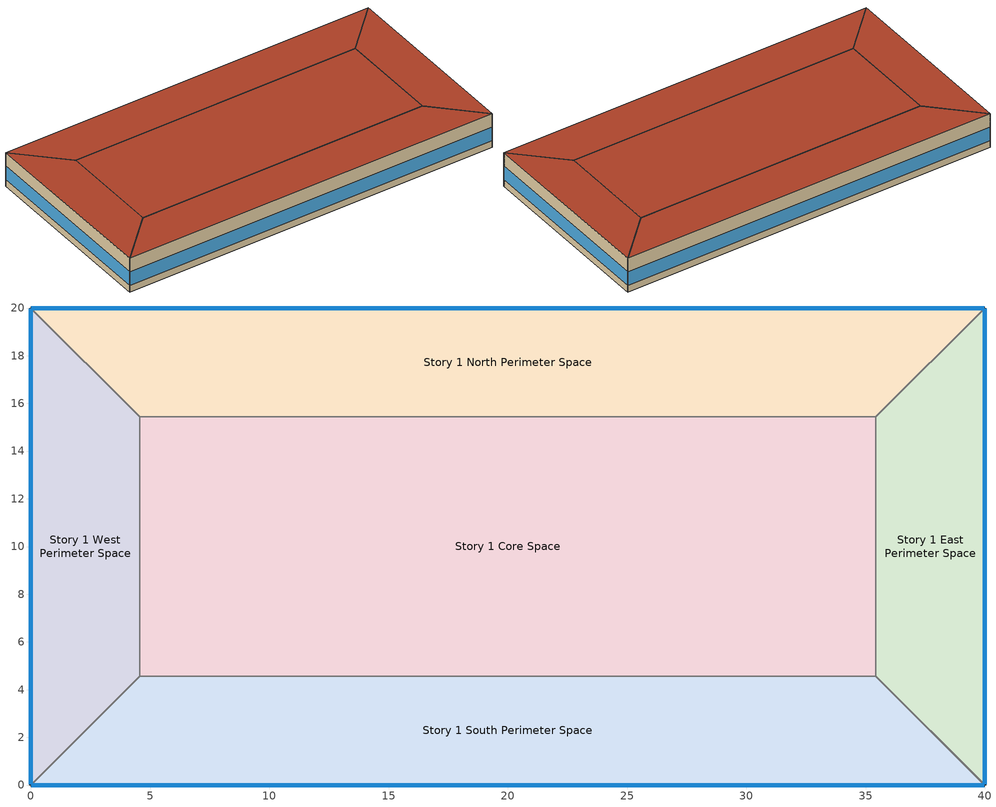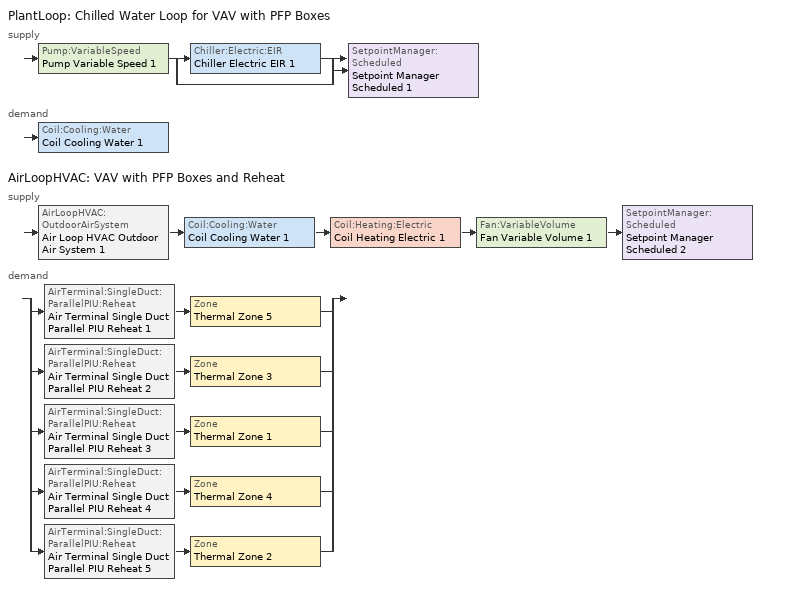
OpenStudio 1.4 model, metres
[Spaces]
Story 1 West Perimeter Space
 floor ground: 0,20 4.57,15.43 4.57,4.57 0,0 z0
 wall outside: 0,20 0,0 z0:3.8
 wall to Story 1 North Perimeter Space: 4.57,15.43 0,20 z0:3.8
 wall to Story 1 Core Space: 4.57,4.57 4.57,15.43 z0:3.8
 wall to Story 1 South Perimeter Space: 0,0 4.57,4.57 z0:3.8
 window: 0,19.97 0,0.03 z0.76:2.28
 roof outside: 0,0 4.57,4.57 4.57,15.43 0,20 z3.8
Story 1 North Perimeter Space
 floor ground: 40,20 35.43,15.43 4.57,15.43 0,20 z0
 wall outside: 40,20 0,20 z0:3.8
 wall to Story 1 East Perimeter Space: 35.43,15.43 40,20 z0:3.8
 wall to Story 1 Core Space: 4.57,15.43 35.43,15.43 z0:3.8
 window: 39.97,20 0.03,20 z0.76:2.28
 roof outside: 35.43,15.43 40,20 0,20 4.57,15.43 z3.8
Story 1 East Perimeter Space
 floor ground: 40,20 40,0 35.43,4.57 35.43,15.43 z0
 wall outside: 40,0 40,20 z0:3.8
 wall to Story 1 South Perimeter Space: 35.43,4.57 40,0 z0:3.8
 wall to Story 1 Core Space: 35.43,15.43 35.43,4.57 z0:3.8
 window: 40,0.03 40,19.97 z0.76:2.28
 roof outside: 40,0 40,20 35.43,15.43 35.43,4.57 z3.8
Story 1 South Perimeter Space
 floor ground: 35.43,4.57 40,0 0,0 4.57,4.57 z0
 wall outside: 0,0 40,0 z0:3.8
 wall to Story 1 Core Space: 35.43,4.57 4.57,4.57 z0:3.8
 window: 0.03,0 39.97,0 z0.76:2.28
 roof outside: 40,0 35.43,4.57 4.57,4.57 0,0 z3.8
Story 1 Core Space
 floor ground: 35.43,15.43 35.43,4.57 4.57,4.57 4.57,15.43 z0
 roof outside: 35.43,4.57 35.43,15.43 4.57,15.43 4.57,4.57 z3.8
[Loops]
PlantLoop 'Chilled Water Loop for VAV with PFP Boxes'
 supply: Pump:VariableSpeed 'Pump Variable Speed 1' > split
  | Chiller:Electric:EIR 'Chiller Electric EIR 1'
  | bypass
  join > SetpointManager:Scheduled 'Setpoint Manager Scheduled 1'
 demand: Coil:Cooling:Water 'Coil Cooling Water 1'
AirLoopHVAC 'VAV with PFP Boxes and Reheat'
 supply: AirLoopHVAC:OutdoorAirSystem 'Air Loop HVAC Outdoor Air System 1' > Coil:Cooling:Water 'Coil Cooling Water 1' > Coil:Heating:Electric 'Coil Heating Electric 1' > Fan:VariableVolume 'Fan Variable Volume 1' > SetpointManager:Scheduled 'Setpoint Manager Scheduled 2'
 demand: split
  | AirTerminal:SingleDuct:ParallelPIU:Reheat 'Air Terminal Single Duct Parallel PIU Reheat 1' > Zone 'Thermal Zone 5'
  | AirTerminal:SingleDuct:ParallelPIU:Reheat 'Air Terminal Single Duct Parallel PIU Reheat 2' > Zone 'Thermal Zone 3'
  | AirTerminal:SingleDuct:ParallelPIU:Reheat 'Air Terminal Single Duct Parallel PIU Reheat 3' > Zone 'Thermal Zone 1'
  | AirTerminal:SingleDuct:ParallelPIU:Reheat 'Air Terminal Single Duct Parallel PIU Reheat 4' > Zone 'Thermal Zone 4'
  | AirTerminal:SingleDuct:ParallelPIU:Reheat 'Air Terminal Single Duct Parallel PIU Reheat 5' > Zone 'Thermal Zone 2'
[Building]
Small Office: North Axis {deg}=-0; Space Type=ASHRAE 189.1-2009 ClimateZone 4-8 SmallOffice; Default Construction Set=ASHRAE 189.1-2009 ClimateZone 5 (smoff) ConstSet
[Construction]
000 ExtSlabCarpet 4in ClimateZone 1-8: MAT-CC05 4 HW CONCRETE, CP02 CARPET PAD
000 Exterior Door: 000 F08 Metal surface, 000 I01 25mm insulation board
000 Exterior Window: 000 Clear 3mm, 000 Air 13mm, 000 Clear 3mm
000 Interior Ceiling: 000 M11 100mm lightweight concrete, 000 F05 Ceiling air space resistance, 000 F16 Acoustic tile
000 Interior Door; 000 Interior Partition: 000 G05 25mm wood
000 Interior Floor: 000 F16 Acoustic tile, 000 F05 Ceiling air space resistance, 000 M11 100mm lightweight concrete
000 Interior Wall: 000 G01a 19mm gypsum board, 000 F04 Wall air space resistance, 000 G01a 19mm gypsum board
000 Interior Window: 000 Clear 3mm
ASHRAE 189.1-2009 ExtRoof IEAD ClimateZone 2-5: Roof Membrane, Roof Insulation [21], Metal Decking
ASHRAE 189.1-2009 ExtWall Mass ClimateZone 5: 1IN Stucco, 8IN Concrete HW, Wall Insulation [40], 1/2IN Gypsum
ASHRAE 189.1-2009 ExtWindow ClimateZone 4-5: Theoretical Glass [207]
[DefaultConstructionSet]
ASHRAE 189.1-2009 ClimateZone 5 (smoff) ConstSet: Default Exterior Surface Constructions=ASHRAE 189.1-2009 ClimateZone 5 (smoff) Exterior DefSurfCons; Default Interior Surface Constructions=000 Interior DefSurfCons; Default Ground Contact Surface Constructions=000 Ground DefSurfCons; Default Exterior SubSurface Constructions=ASHRAE 189.1-2009 ClimateZone 5 (smoff) Exterior DefSubCons; Default Interior SubSurface Constructions=000 Interior DefSubCons; Interior Partition Construction=000 Interior Partition
[DefaultSubSurfaceConstructions] Glass Door Construction=000 Exterior Window; Skylight Construction=000 Exterior Window; Tubular Daylight Dome Construction=000 Interior Window; Tubular Daylight Diffuser Construction=000 Interior Window
Name | Fixed Window Construction | Operable Window Construction | Door Construction
000 Interior DefSubCons | 000 Interior Window | 000 Interior Window | 000 Interior Door
ASHRAE 189.1-2009 ClimateZone 5 (smoff) Exterior DefSubCons | ASHRAE 189.1-2009 ExtWindow ClimateZone 4-5 | ASHRAE 189.1-2009 ExtWindow ClimateZone 4-5 | 000 Exterior Door
[DefaultSurfaceConstructions]
Name | Floor Construction | Wall Construction | Roof Ceiling Construction
000 Ground DefSurfCons | 000 ExtSlabCarpet 4in ClimateZone 1-8 | 000 ExtSlabCarpet 4in ClimateZone 1-8 | 000 ExtSlabCarpet 4in ClimateZone 1-8
000 Interior DefSurfCons | 000 Interior Floor | 000 Interior Wall | 000 Interior Ceiling
ASHRAE 189.1-2009 ClimateZone 5 (smoff) Exterior DefSurfCons | 000 ExtSlabCarpet 4in ClimateZone 1-8 | ASHRAE 189.1-2009 ExtWall Mass ClimateZone 5 | ASHRAE 189.1-2009 ExtRoof IEAD ClimateZone 2-5
[Material]
Name | Roughness | Thickness | Conductivity | Density | Specific Heat | Thermal Absorptance | Solar Absorptance | Visible Absorptance
000 F08 Metal surface | Smooth | 0.0008 | 45.28 | 7824 | 500
000 F16 Acoustic tile | MediumSmooth | 0.0191 | 0.06 | 368 | 590
000 G01a 19mm gypsum board | MediumSmooth | 0.019 | 0.16 | 800 | 1090
000 G05 25mm wood | MediumSmooth | 0.0254 | 0.15 | 608 | 1630
000 I01 25mm insulation board | MediumRough | 0.0254 | 0.03 | 43 | 1210
000 M11 100mm lightweight concrete | MediumRough | 0.1016 | 0.53 | 1280 | 840
1/2IN Gypsum | Smooth | 0.0127 | 0.16 | 784.9 | 830 | 0.9 | 0.92 | 0.92
1IN Stucco | Smooth | 0.0253 | 0.6918 | 1858 | 837 | 0.9 | 0.92 | 0.92
8IN Concrete HW | MediumRough | 0.2033 | 1.7296 | 2243 | 837 | 0.9 | 0.65 | 0.65
MAT-CC05 4 HW CONCRETE | Rough | 0.1016 | 1.311 | 2240 | 836.8 | 0.9 | 0.7 | 0.7
Metal Decking | MediumSmooth | 0.0015 | 45.006 | 7680 | 418.4 | 0.9 | 0.7 | 0.3
Roof Insulation [21] | MediumRough | 0.2105 | 0.049 | 265 | 836.8 | 0.9 | 0.7 | 0.7
Roof Membrane | VeryRough | 0.0095 | 0.16 | 1121.29 | 1460 | 0.9 | 0.7 | 0.7
Wall Insulation [40] | MediumRough | 0.0794 | 0.0432 | 91 | 837 | 0.9 | 0.5 | 0.5
[Material:AirGap]
Name | Thermal Resistance
000 F04 Wall air space resistance | 0.15
000 F05 Ceiling air space resistance | 0.18
[Material:NoMass]
CP02 CARPET PAD: Roughness=VeryRough; Thermal Resistance=0.2165; Thermal Absorptance=0.9; Solar Absorptance=0.7; Visible Absorptance=0.8
[WindowMaterial:Gas]
000 Air 13mm: Gas Type=Air; Thickness=0.0127
[WindowMaterial:Glazing] Optical Data Type=SpectralAverage; Thickness=0.003; Infrared Transmittance at Normal Incidence=0
Name | Solar Transmittance at Normal Incidence | Front Side Solar Reflectance at Normal Incidence | Back Side Solar Reflectance at Normal Incidence | Visible Transmittance at Normal Incidence | Front Side Visible Reflectance at Normal Incidence | Back Side Visible Reflectance at Normal Incidence | Front Side Infrared Hemispherical Emissivity | Back Side Infrared Hemispherical Emissivity | Conductivity | Dirt Correction Factor for Solar and Visible Transmittance | Solar Diffusing
000 Clear 3mm | 0.837 | 0.075 | 0.075 | 0.898 | 0.081 | 0.081 | 0.84 | 0.84 | 0.9
Theoretical Glass [207] | 0.3311 | 0.6189 | 0.6189 | 0.44 | 0.51 | 0.51 | 0.9 | 0.9 | 0.0133 | 1 | No
[DefaultScheduleSet]
SmallOffice Schedules: Number of People Schedule=Small Office Bldg Occ; People Activity Level Schedule=Small Office Activity; Lighting Schedule=Small Office Bldg Light; Electric Equipment Schedule=Small Office Bldg Equip; Infiltration Schedule=Small Office Infil Quarter On
[DesignSpecification:OutdoorAir]
SmallOffice Outdoor Air: Outdoor Air Method=Sum; Outdoor Air Flow per Person=0.0107645; Outdoor Air Flow per Floor Area=0; Outdoor Air Flow Rate=0; Outdoor Air Flow Air Changes per Hour=0
[ElectricEquipment]
ASHRAE 189.1-2009 ClimateZone 4-8 SmallOffice ElecInst: Electric Equipment Definition=ASHRAE 189.1-2009 ClimateZone 4-8 SmallOffice ElecDef; Space or SpaceType=ASHRAE 189.1-2009 ClimateZone 4-8 SmallOffice
[ElectricEquipment:Definition]
ASHRAE 189.1-2009 ClimateZone 4-8 SmallOffice ElecDef: Design Level Calculation Method=Watts/Area; Design Level=0; Watts per Space Floor Area=5.81251
[Lights]
ASHRAE 189.1-2009 ClimateZone 4-8 SmallOffice LightsInst: Lights Definition=ASHRAE 189.1-2009 ClimateZone 4-8 SmallOffice LightsDef; Space or SpaceType=ASHRAE 189.1-2009 ClimateZone 4-8 SmallOffice
[Lights:Definition]
ASHRAE 189.1-2009 ClimateZone 4-8 SmallOffice LightsDef: Design Level Calculation Method=Watts/Area; Lighting Level=0; Watts per Space Floor Area=9.68752
[People]
ASHRAE 189.1-2009 ClimateZone 4-8 SmallOffice PeopInst: People Definition=SmallOffice PeopDef; Space or SpaceType=ASHRAE 189.1-2009 ClimateZone 4-8 SmallOffice
[People:Definition]
SmallOffice PeopDef: Number of People Calculation Method=People/Area; Number of People=0; People per Space Floor Area=0.0538196; Fraction Radiant=0.3
[SpaceInfiltration:DesignFlowRate]
ASHRAE 189.1-2009 ClimateZone 4-8 SmallOffice Infil: Space or SpaceType=ASHRAE 189.1-2009 ClimateZone 4-8 SmallOffice; Design Flow Rate Calculation Method=AirChanges/Hour; Design Flow Rate=0; Air Changes per Hour=0.41
[SpaceType]
ASHRAE 189.1-2009 ClimateZone 4-8 SmallOffice: Default Schedule Set=SmallOffice Schedules; Design Specification Outdoor Air Object=SmallOffice Outdoor Air
[ThermostatSetpoint:DualSetpoint]
Small Office Thermostat: Heating Setpoint Temperature Schedule=Small Office HtgSetp; Cooling Setpoint Temperature Schedule=Small Office ClgSetp
[BuildingStory]
Story 1: Nominal Z Coordinate {m}=0; Nominal Floor to Floor Height {m}=3.8
[Space] Building Story=Story 1
Name | Thermal Zone
Story 1 West Perimeter Space | Thermal Zone 2
Story 1 North Perimeter Space | Thermal Zone 3
Story 1 East Perimeter Space | Thermal Zone 4
Story 1 South Perimeter Space | Thermal Zone 1
Story 1 Core Space | Thermal Zone 5
[ThermalZone] Thermostat=Small Office Thermostat; Use Ideal Air Loads=No
Thermal Zone 1; Thermal Zone 2; Thermal Zone 3; Thermal Zone 4; Thermal Zone 5
[Sizing:Zone] Zone Cooling Design Supply Air Temperature {C}=14; Zone Heating Design Supply Air Temperature {C}=40; Zone Cooling Design Supply Air Humidity Ratio {kg-H2O/kg-air}=0.0085; Zone Heating Design Supply Air Humidity Ratio {kg-H2O/kg-air}=0.008; Cooling Design Air Flow Method=DesignDay; Heating Design Air Flow Method=DesignDay
Thermal Zone 1; Thermal Zone 2; Thermal Zone 3; Thermal Zone 4; Thermal Zone 5
[Zone equipment]
Thermal Zone 1: Air Terminal Single Duct Parallel PIU Reheat 3
Thermal Zone 2: Air Terminal Single Duct Parallel PIU Reheat 5
Thermal Zone 3: Air Terminal Single Duct Parallel PIU Reheat 2
Thermal Zone 4: Air Terminal Single Duct Parallel PIU Reheat 4
Thermal Zone 5: Air Terminal Single Duct Parallel PIU Reheat 1
[PlantLoop]
Chilled Water Loop for VAV with PFP Boxes: Plant Loop Volume {m3}=Autocalculate
[Sizing:Plant]
Chilled Water Loop for VAV with PFP Boxes: Loop Type=Cooling; Design Loop Exit Temperature {C}=7.22; Loop Design Temperature Difference {deltaC}=6.67
[Pump:VariableSpeed]
Pump Variable Speed 1: Pump Control Type=Intermittent
[Chiller:Electric:EIR]
Chiller Electric EIR 1: Reference Capacity {W}=Autosize; Reference COP {W/W}=5.5; Cooling Capacity Function of Temperature Curve=Curve Biquadratic 1; Electric Input to Cooling Output Ratio Function of Temperature Curve=Curve Biquadratic 2; Electric Input to Cooling Output Ratio Function of Part Load Ratio Curve=Curve Quadratic 1; Design Heat Recovery Water Flow Rate {m3/s}=0; Sizing Factor=1; Basin Heater Capacity {W/K}=0; Basin Heater Setpoint Temperature {C}=10
[SetpointManager:Scheduled] Control Variable=Temperature
Name | Schedule
Setpoint Manager Scheduled 1 | CHW Temp
Setpoint Manager Scheduled 2 | Supply Air Temp
[AirLoopHVAC]
VAV with PFP Boxes and Reheat: Design Supply Air Flow Rate {m3/s}=AutoSize
[AvailabilityManager:Scheduled]
Availability Manager Scheduled 1: Schedule=Always On Discrete
[Sizing:System]
VAV with PFP Boxes and Reheat: Type of Load to Size On=Sensible; Design Outdoor Air Flow Rate {m3/s}=Autosize; Minimum System Air Flow Ratio=0.3; Preheat Design Temperature {C}=7; Preheat Design Humidity Ratio {kg-H2O/kg-Air}=0.008; Precool Design Temperature {C}=12.8; Precool Design Humidity Ratio {kg-H2O/kg-Air}=0.008; Central Cooling Design Supply Air Temperature {C}=12.8; Central Heating Design Supply Air Temperature {C}=12.8; Sizing Option=NonCoincident; 100% Outdoor Air in Cooling=Yes; 100% Outdoor Air in Heating=Yes; Central Cooling Design Supply Air Humidity Ratio {kg-H2O/kg-Air}=0.0085; Central Heating Design Supply Air Humidity Ratio {kg-H2O/kg-Air}=0.008; Cooling Design Air Flow Method=DesignDay; Cooling Design Air Flow Rate {m3/s}=0; Heating Design Air Flow Method=DesignDay; Heating Design Air Flow Rate {m3/s}=0; System Outdoor Air Method=ZoneSum
[Fan:VariableVolume]
Fan Variable Volume 1: Availability Schedule=Always On Discrete; Fan Efficiency=0.6045; Pressure Rise {Pa}=500; Maximum Flow Rate {m3/s}=Autosize; Fan Power Minimum Flow Rate Input Method=FixedFlowRate; Fan Power Minimum Flow Fraction=0; Fan Power Minimum Air Flow Rate {m3/s}=0; Motor Efficiency=0.93; Motor In Airstream Fraction=1; Fan Power Coefficient 1=0.0407599; Fan Power Coefficient 2=0.088045; Fan Power Coefficient 3=-0.0729261; Fan Power Coefficient 4=0.94374; Fan Power Coefficient 5=0
[Coil:Heating:Electric] Availability Schedule=Always On Discrete
Coil Heating Electric 1; Coil Heating Electric 2; Coil Heating Electric 3; Coil Heating Electric 4; Coil Heating Electric 5; Coil Heating Electric 6
[Coil:Cooling:Water]
Coil Cooling Water 1: Availability Schedule=Always On Discrete
[Controller:OutdoorAir]
Controller Outdoor Air 1: Minimum Outdoor Air Flow Rate {m3/s}=Autosize; Maximum Outdoor Air Flow Rate {m3/s}=Autosize; Economizer Control Type=NoEconomizer; Economizer Control Action Type=ModulateFlow; Economizer Maximum Limit Dry-Bulb Temperature {C}=28; Economizer Maximum Limit Enthalpy {J/kg}=64000; Economizer Minimum Limit Dry-Bulb Temperature {C}=-100; Lockout Type=NoLockout; Minimum Limit Type=FixedMinimum; Controller Mechanical Ventilation=Controller Mechanical Ventilation 1; High Humidity Control=No; Heat Recovery Bypass Control Type=BypassWhenOAFlowGreaterThanMinimum
[Controller:MechanicalVentilation]
Controller Mechanical Ventilation 1: Availability Schedule=Always On Discrete; System Outdoor Air Method=ZoneSum
[AirLoopHVAC:OutdoorAirSystem]
Air Loop HVAC Outdoor Air System 1: Controller=Controller Outdoor Air 1
[Controller:WaterCoil]
Controller Water Coil 1: Action=Reverse
[Fan:ConstantVolume] Availability Schedule=Always On Discrete; Pressure Rise {Pa}=300; Maximum Flow Rate {m3/s}=AutoSize
Fan Constant Volume 1; Fan Constant Volume 2; Fan Constant Volume 3; Fan Constant Volume 4; Fan Constant Volume 5
[AirTerminal:SingleDuct:ParallelPIU:Reheat] Availability Schedule=Always On Discrete; Maximum Primary Air Flow Rate {m3/s}=Autosize; Maximum Secondary Air Flow Rate {m3/s}=Autosize; Minimum Primary Air Flow Fraction=Autosize; Fan On Flow Fraction=Autosize; Maximum Hot Water or Steam Flow Rate {m3/s}=Autosize; Minimum Hot Water or Steam Flow Rate {m3/s}=0; Convergence Tolerance=0.001
Name | Fan | Reheat Coil
Air Terminal Single Duct Parallel PIU Reheat 1 | Fan Constant Volume 1 | Coil Heating Electric 2
Air Terminal Single Duct Parallel PIU Reheat 2 | Fan Constant Volume 2 | Coil Heating Electric 3
Air Terminal Single Duct Parallel PIU Reheat 3 | Fan Constant Volume 3 | Coil Heating Electric 4
Air Terminal Single Duct Parallel PIU Reheat 4 | Fan Constant Volume 4 | Coil Heating Electric 5
Air Terminal Single Duct Parallel PIU Reheat 5 | Fan Constant Volume 5 | Coil Heating Electric 6
[Schedule:Constant]
Always On Discrete: Value=1
[Schedule:Ruleset]
Name | Default Day Schedule | Summer Design Day Schedule | Winter Design Day Schedule
Small Office Bldg Occ | Small Office Bldg Occ Default Schedule | Small Office Bldg Occ Summer Design Day | Small Office Bldg Occ Winter Design Day
Small Office Bldg Light | Small Office Bldg Light Default Schedule | Small Office Bldg Light Summer Design Day | Small Office Bldg Light Winter Design Day
Small Office Activity | Small Office Activity Default Schedule | Small Office Activity Summer Design Day | Small Office Activity Winter Design Day
Small Office Bldg Equip | Small Office Bldg Equip Default Schedule | Small Office Bldg Equip Summer Design Day | Small Office Bldg Equip Winter Design Day
Small Office HtgSetp | Small Office HtgSetp Default Schedule | Small Office HtgSetp Summer Design Day | Small Office HtgSetp Winter Design Day
Small Office Infil Quarter On | Small Office Infil Quarter On Default Schedule | Small Office Infil Quarter On Summer Design Day | Small Office Infil Quarter On Winter Design Day
Small Office ClgSetp | Small Office ClgSetp Default Schedule | Small Office ClgSetp Summer Design Day | Small Office ClgSetp Winter Design Day
CHW Temp | HW Temp Default
Supply Air Temp | Supply Air Temp Default
[Schedule:Day]
Small Office Bldg Occ Default Schedule: 6, 0, 0, 7, 0, 0.1, 8, 0, 0.2, 12, 0, 0.95, 13, 0, 0.5, 17, 0, 0.95, 18, 0, 0.3, 20, 0, 0.1, 24, 0, 0.05
Small Office Bldg Occ Summer Design Day: 6, 0, 0, 22, 0, 1, 24, 0, 0.05
Small Office Bldg Occ Rule 2 Day Schedule: 6, 0, 0, 8, 0, 0.1, 12, 0, 0.3, 17, 0, 0.1, 24, 0, 0
Small Office Bldg Occ Rule 1 Day Schedule; Small Office Bldg Occ Winter Design Day; Small Office Bldg Light Winter Design Day; Small Office Bldg Equip Winter Design Day: 24, 0, 0
Small Office Bldg Light Default Schedule: 5, 0, 0.05, 7, 0, 0.1, 8, 0, 0.3, 17, 0, 0.9, 18, 0, 0.5, 20, 0, 0.3, 22, 0, 0.2, 23, 0, 0.1, 24, 0, 0.05
Small Office Bldg Light Rule 2 Day Schedule: 6, 0, 0.05, 8, 0, 0.1, 12, 0, 0.3, 17, 0, 0.15, 24, 0, 0.05
Small Office Bldg Light Summer Design Day; Small Office Bldg Equip Summer Design Day; Small Office Infil Quarter On Rule 1 Day Schedule: 24, 0, 1
Small Office Bldg Light Rule 1 Day Schedule: 24, 0, 0.05
Small Office Activity Default Schedule; Small Office Activity Winter Design Day; Small Office Activity Summer Design Day: 24, 0, 120
Small Office Bldg Equip Default Schedule: 8, 0, 0.4, 12, 0, 0.9, 13, 0, 0.8, 17, 0, 0.9, 18, 0, 0.5, 24, 0, 0.4
Small Office Bldg Equip Rule 2 Day Schedule: 6, 0, 0.3, 8, 0, 0.4, 12, 0, 0.5, 17, 0, 0.35, 24, 0, 0.3
Small Office Bldg Equip Rule 1 Day Schedule: 24, 0, 0.3
Small Office HtgSetp Default Schedule: 6, 0, 15.6, 22, 0, 21, 24, 0, 15.6
Small Office HtgSetp Rule 2 Day Schedule: 6, 0, 15.6, 18, 0, 21, 24, 0, 15.6
Small Office HtgSetp Winter Design Day: 24, 0, 21
Small Office HtgSetp Rule 1 Day Schedule; Small Office HtgSetp Summer Design Day: 24, 0, 15.6
Small Office Infil Quarter On Default Schedule; Small Office Infil Quarter On Summer Design Day: 6, 0, 1, 22, 0, 0.25, 24, 0, 1
Small Office Infil Quarter On Rule 2 Day Schedule; Small Office Infil Quarter On Winter Design Day: 6, 0, 1, 18, 0, 0.25, 24, 0, 1
Small Office ClgSetp Default Schedule; Small Office ClgSetp Summer Design Day: 6, 0, 26.7, 22, 0, 24, 24, 0, 26.7
Small Office ClgSetp Rule 2 Day Schedule: 6, 0, 26.7, 18, 0, 24, 24, 0, 26.7
Small Office ClgSetp Rule 1 Day Schedule; Small Office ClgSetp Winter Design Day: 24, 0, 26.7
HW Temp Default: 24, 0, 6.66667
Supply Air Temp Default: 24, 0, 12.7778
[Schedule:Rule] Apply Monday=No; Apply Tuesday=No; Apply Wednesday=No; Apply Thursday=No; Apply Friday=No; Date Specification Type=DateRange; Start Month=1; Start Day=1; End Month=12; End Day=31
Name | Schedule Ruleset | Rule Order | Day Schedule | Apply Sunday | Apply Saturday
Small Office Bldg Occ Rule 2 | Small Office Bldg Occ | 1 | Small Office Bldg Occ Rule 2 Day Schedule | No | Yes
Small Office Bldg Occ Rule 1 | Small Office Bldg Occ | 0 | Small Office Bldg Occ Rule 1 Day Schedule | Yes | No
Small Office Bldg Light Rule 2 | Small Office Bldg Light | 1 | Small Office Bldg Light Rule 2 Day Schedule | No | Yes
Small Office Bldg Light Rule 1 | Small Office Bldg Light | 0 | Small Office Bldg Light Rule 1 Day Schedule | Yes | No
Small Office Bldg Equip Rule 2 | Small Office Bldg Equip | 1 | Small Office Bldg Equip Rule 2 Day Schedule | No | Yes
Small Office Bldg Equip Rule 1 | Small Office Bldg Equip | 0 | Small Office Bldg Equip Rule 1 Day Schedule | Yes | No
Small Office HtgSetp Rule 2 | Small Office HtgSetp | 1 | Small Office HtgSetp Rule 2 Day Schedule | No | Yes
Small Office HtgSetp Rule 1 | Small Office HtgSetp | 0 | Small Office HtgSetp Rule 1 Day Schedule | Yes | No
Small Office Infil Quarter On Rule 2 | Small Office Infil Quarter On | 1 | Small Office Infil Quarter On Rule 2 Day Schedule | No | Yes
Small Office Infil Quarter On Rule 1 | Small Office Infil Quarter On | 0 | Small Office Infil Quarter On Rule 1 Day Schedule | Yes | No
Small Office ClgSetp Rule 2 | Small Office ClgSetp | 1 | Small Office ClgSetp Rule 2 Day Schedule | No | Yes
Small Office ClgSetp Rule 1 | Small Office ClgSetp | 0 | Small Office ClgSetp Rule 1 Day Schedule | Yes | No
[Curve:Biquadratic] Minimum Value of x {BasedOnField A2}=5; Maximum Value of x {BasedOnField A2}=10; Minimum Value of y {BasedOnField A3}=24; Maximum Value of y {BasedOnField A3}=35
Name | Coefficient1 Constant | Coefficient2 x | Coefficient3 x**2 | Coefficient4 y | Coefficient5 y**2 | Coefficient6 x*y
Curve Biquadratic 1 | 1.02152 | 0.0370359 | 0.000233248 | -0.00389405 | -6.52536e-05 | -0.000268045
Curve Biquadratic 2 | 0.701769 | -0.00452016 | 0.00053311 | -0.00549821 | 0.000544579 | -0.000729032
[Curve:Quadratic]
Curve Quadratic 1: Coefficient1 Constant=0.0636912; Coefficient2 x=0.584888; Coefficient3 x**2=0.352803; Minimum Value of x {BasedOnField A2}=0; Maximum Value of x {BasedOnField A2}=1
